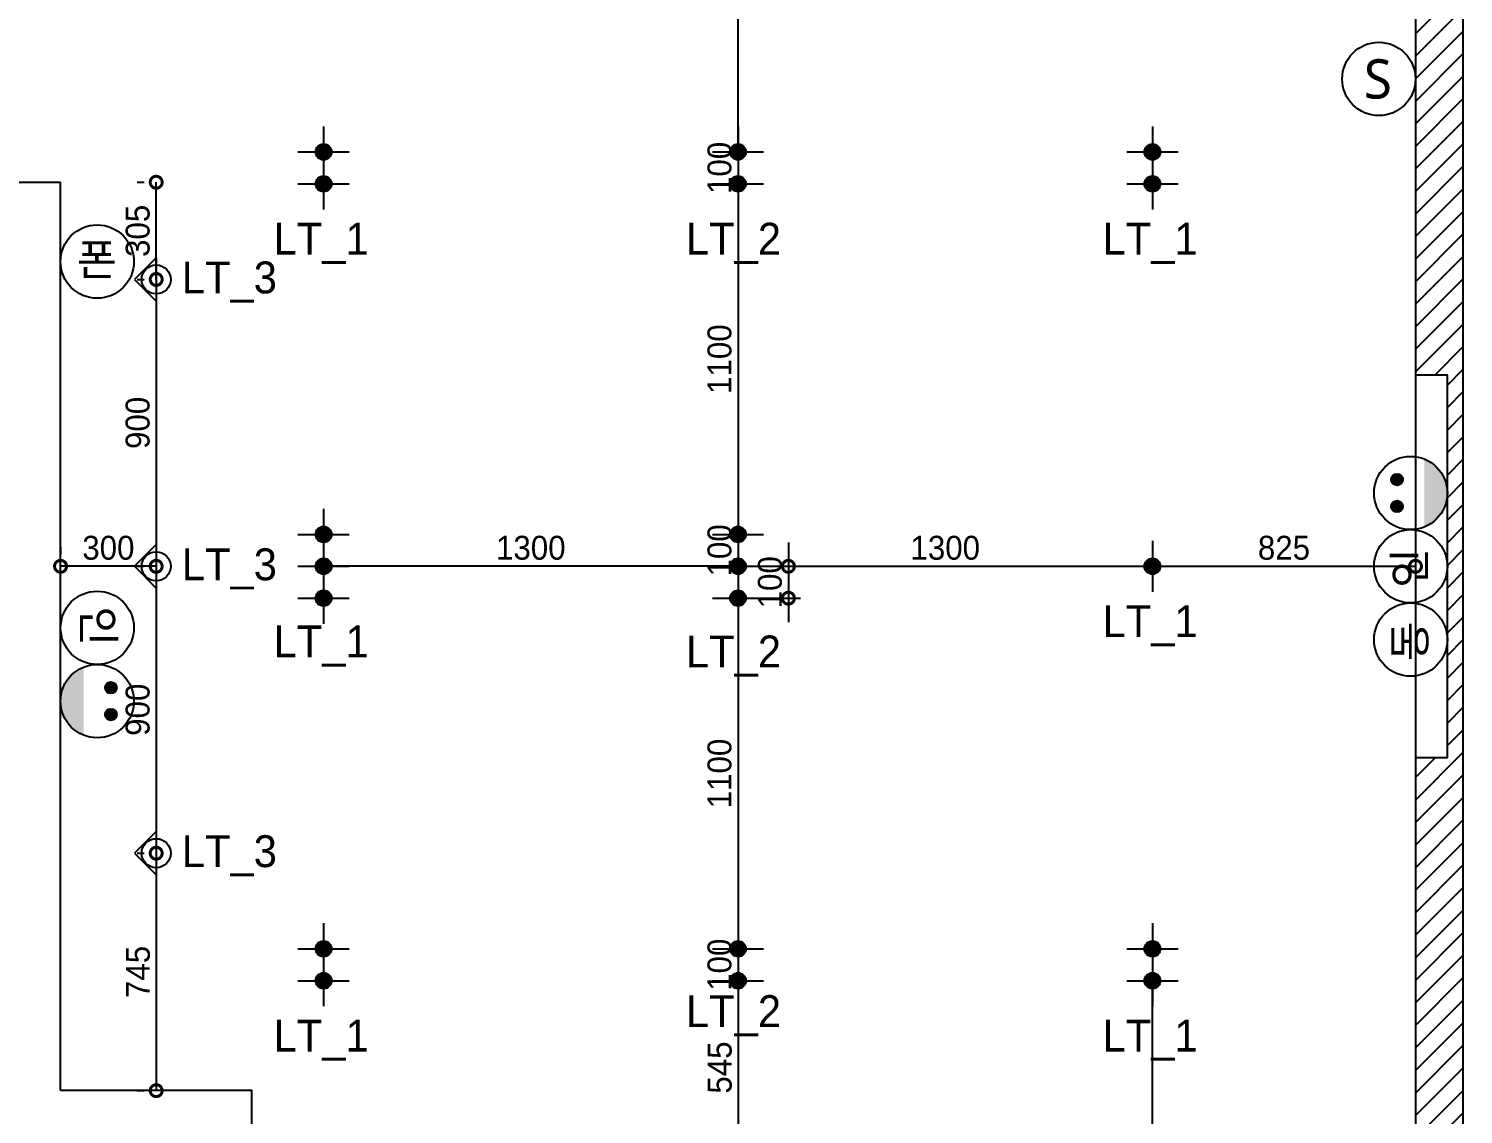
# Model space of a CAD drawing. Header units: millimetres. Extents: x 144680 to 236290, y -190947 to -149396.
# Drawn here: x 221032 to 225532, y -173474 to -170068 of the extents above; entities that cross this region are included whole.
import ezdxf

# ---------------------------------------------------------------- set-up
doc = ezdxf.new("R2010")
doc.units = ezdxf.units.MM
doc.header["$LTSCALE"] = 100
for name, color, linetype in [('03-WAL NEW', 3, 'Continuous'), ('07-DIM WAL', 5, 'Continuous'), ('3.기호.계단선', 30, 'Continuous'), ('RC-LIGHT', 7, 'Continuous'), ('SYM', 94, 'Continuous'), ('설비', 140, 'Continuous')]:
    doc.layers.add(name, color=color, linetype=linetype)
doc.styles.add('스타일1', font='HY울릉도M.TTF')
doc.styles.add('코레일둥고', font='Korail_Round_Gothic_Medium.ttf')
doc.dimstyles.new('30', dxfattribs={"dimscale": 30, "dimtxt": 2.5, "dimasz": 2.5, "dimexe": 1.25, "dimexo": 2, "dimtad": 1, "dimdec": 0, "dimtxsty": '스타일1', "dimblk": 'DOTSMALL', "dimcen": 2.5, "dimclrd": 1, "dimclre": 1, "dimclrt": 2, "dimadec": 0, "dimazin": 0, "dimtfac": 1, "dimtix": 1, "dimtmove": 0, "dimatfit": 3, "dimldrblk": 'DOTSMALL', "dimfxl": 1.25, "dimarcsym": 0})

# ---------------------------------------------------------------- blocks, each defined once
blk = doc.blocks.new('vudauseeh')
at = {"layer": 'SYM', "color": 2}
for p, q in [((142260, -173600), (142260, -169910)), ((137500, -170550), (137860, -170550)), ((137860, -173400), (137860, -170550))]:
    blk.add_line(p, q, dxfattribs=at)
blk.add_lwpolyline([(137860, -173600), (138460, -173600), (138460, -173400), (137860, -173400)], dxfattribs=at)
blk = doc.blocks.new('cjswjdeh2')
at = {"layer": '03-WAL NEW', "transparency": 33554687}
h = blk.add_hatch(dxfattribs=at)
h.set_pattern_fill('_USER', color=256, scale=50, angle=45, pattern_type=0)
h.set_pattern_definition([(45, (-5147.87, -279345.45), (-35.355339, 35.355339), [])])
h.paths.add_polyline_path([(227812.9, -167593.5), (227762.9, -167593.5, 0.414214), (227662.9, -167693.5), (227662.9, -168838.5), (227762.9, -168838.5), (227762.9, -170038.5), (227662.9, -170038.5), (227662.9, -171183.5, 0.414214), (227762.9, -171283.5), (227812.9, -171283.5)])
blk.add_lwpolyline([(227812.9, -167593.5), (227762.9, -167593.5, 0.414214), (227662.9, -167693.5), (227662.9, -171283.5), (227812.9, -171283.5), (227812.9, -167593.5)], format="xyb", dxfattribs=at)
blk.add_lwpolyline([(227662.9, -170038.5), (227762.9, -170038.5), (227762.9, -168838.5), (227662.9, -168838.5)], close=True, dxfattribs=at)
blk.add_blockref('vudauseeh', (85552.9, 2316.5))
blk = doc.blocks.new('1')
at = {"linetype": 'Continuous'}
h = blk.add_hatch(color=4, dxfattribs=at)
h.dxf.hatch_style = 1
edge = h.paths.add_edge_path()
edge.add_arc((11539653.5, -14273503.8), 37.5, 0, 360)
at = {"color": 1, "linetype": 'Continuous'}
for p, q in [((11539653.5, -14273637.1), (11539653.5, -14273370.5)), ((11539520.2, -14273503.8), (11539786.8, -14273503.8))]:
    blk.add_line(p, q, dxfattribs=at)
at = {"color": 4, "linetype": 'Continuous'}
for radius in [41.5, 37.5]:
    blk.add_circle((11539653.5, -14273503.8), radius, dxfattribs=at)
blk = doc.blocks.new('_DOTSMALL')
at = {"color": 0, "linetype": 'ByBlock', "const_width": 0.5}
blk.add_lwpolyline([(-0.0625, 0, 1), (0.0625, 0, 1)], format="xyb", close=True, dxfattribs=at)
blk = doc.blocks.new('*D158')
at = {"layer": '07-DIM WAL', "color": 1, "lineweight": -2, "transparency": 16777216}
for p, q in [((223257.2, -170380), (223257.2, -170630)), ((223197.2, -170455), (223219.7, -170455)), ((223197.2, -170555), (223219.7, -170555))]:
    blk.add_line(p, q, dxfattribs=at)
at = {"layer": 'Defpoints', "color": 0, "transparency": 16777216}
for p in [(223257.2, -170455), (223257.2, -170555), (223257.2, -170555)]:
    blk.add_point(p, dxfattribs=at)
at = {"layer": '07-DIM WAL', "color": 1, "lineweight": -2, "transparency": 16777216, "xscale": 75, "yscale": 75, "zscale": 75}
for p, rotation in [((223257.2, -170455), 270), ((223257.2, -170555), 90)]:
    blk.add_blockref('_DOTSMALL', p, dxfattribs=dict(at, rotation=rotation))
at = {"layer": '07-DIM WAL', "color": 2, "transparency": 16777216, "insert": (223199.5, -170505), "char_height": 75, "attachment_point": 5, "rotation": 90, "style": '스타일1'}
blk.add_mtext('100', dxfattribs=at)
blk = doc.blocks.new('*D159')
at = {"layer": '07-DIM WAL', "color": 1, "lineweight": -2, "transparency": 16777216}
for p, q in [((223197.2, -170555), (223219.7, -170555)), ((223257.2, -170555), (223257.2, -171655)), ((223197.2, -171655), (223219.7, -171655))]:
    blk.add_line(p, q, dxfattribs=at)
at = {"layer": 'Defpoints', "color": 0, "transparency": 16777216}
for p in [(223257.2, -170555), (223257.2, -171655), (223257.2, -171655)]:
    blk.add_point(p, dxfattribs=at)
at = {"layer": '07-DIM WAL', "color": 1, "lineweight": -2, "transparency": 16777216, "xscale": 75, "yscale": 75, "zscale": 75}
for p, rotation in [((223257.2, -170555), 90), ((223257.2, -171655), 270)]:
    blk.add_blockref('_DOTSMALL', p, dxfattribs=dict(at, rotation=rotation))
at = {"layer": '07-DIM WAL', "color": 2, "transparency": 16777216, "insert": (223199.5, -171105), "char_height": 75, "attachment_point": 5, "rotation": 90, "style": '스타일1'}
blk.add_mtext('1100', dxfattribs=at)
blk = doc.blocks.new('*D160')
at = {"layer": '07-DIM WAL', "color": 1, "lineweight": -2, "transparency": 16777216}
for p, q in [((223257.2, -171580), (223257.2, -171830)), ((223197.2, -171655), (223219.7, -171655)), ((223197.2, -171755), (223219.7, -171755))]:
    blk.add_line(p, q, dxfattribs=at)
at = {"layer": 'Defpoints', "color": 0, "transparency": 16777216}
for p in [(223257.2, -171655), (223257.2, -171755), (223257.2, -171755)]:
    blk.add_point(p, dxfattribs=at)
at = {"layer": '07-DIM WAL', "color": 1, "lineweight": -2, "transparency": 16777216, "xscale": 75, "yscale": 75, "zscale": 75}
for p, rotation in [((223257.2, -171655), 270), ((223257.2, -171755), 90)]:
    blk.add_blockref('_DOTSMALL', p, dxfattribs=dict(at, rotation=rotation))
at = {"layer": '07-DIM WAL', "color": 2, "transparency": 16777216, "insert": (223199.5, -171705), "char_height": 75, "attachment_point": 5, "rotation": 90, "style": '스타일1'}
blk.add_mtext('100', dxfattribs=at)
blk = doc.blocks.new('*D161')
at = {"layer": '07-DIM WAL', "color": 1, "lineweight": -2, "transparency": 16777216}
for p, q in [((223415.3, -171680), (223415.3, -171930)), ((223317.2, -171755), (223452.8, -171755)), ((223317.2, -171855), (223452.8, -171855))]:
    blk.add_line(p, q, dxfattribs=at)
at = {"layer": 'Defpoints', "color": 0, "transparency": 16777216}
for p in [(223257.2, -171755), (223257.2, -171855), (223415.3, -171855)]:
    blk.add_point(p, dxfattribs=at)
at = {"layer": '07-DIM WAL', "color": 1, "lineweight": -2, "transparency": 16777216, "xscale": 75, "yscale": 75, "zscale": 75}
for p, rotation in [((223415.3, -171755), 270), ((223415.3, -171855), 90)]:
    blk.add_blockref('_DOTSMALL', p, dxfattribs=dict(at, rotation=rotation))
at = {"layer": '07-DIM WAL', "color": 2, "transparency": 16777216, "insert": (223357.6, -171805), "char_height": 75, "attachment_point": 5, "rotation": 90, "style": '스타일1'}
blk.add_mtext('100', dxfattribs=at)
blk = doc.blocks.new('*D162')
at = {"layer": '07-DIM WAL', "color": 1, "lineweight": -2, "transparency": 16777216}
for p, q in [((223197.2, -171855), (223219.7, -171855)), ((223257.2, -171855), (223257.2, -172955)), ((223197.2, -172955), (223219.7, -172955))]:
    blk.add_line(p, q, dxfattribs=at)
at = {"layer": 'Defpoints', "color": 0, "transparency": 16777216}
for p in [(223257.2, -171855), (223257.2, -172955), (223257.2, -172955)]:
    blk.add_point(p, dxfattribs=at)
at = {"layer": '07-DIM WAL', "color": 1, "lineweight": -2, "transparency": 16777216, "xscale": 75, "yscale": 75, "zscale": 75}
for p, rotation in [((223257.2, -171855), 90), ((223257.2, -172955), 270)]:
    blk.add_blockref('_DOTSMALL', p, dxfattribs=dict(at, rotation=rotation))
at = {"layer": '07-DIM WAL', "color": 2, "transparency": 16777216, "insert": (223199.5, -172405), "char_height": 75, "attachment_point": 5, "rotation": 90, "style": '스타일1'}
blk.add_mtext('1100', dxfattribs=at)
blk = doc.blocks.new('*D163')
at = {"layer": '07-DIM WAL', "color": 1, "lineweight": -2, "transparency": 16777216}
for p, q in [((223257.2, -172880), (223257.2, -173130)), ((223197.2, -172955), (223219.7, -172955)), ((223197.2, -173055), (223219.7, -173055))]:
    blk.add_line(p, q, dxfattribs=at)
at = {"layer": 'Defpoints', "color": 0, "transparency": 16777216}
for p in [(223257.2, -172955), (223257.2, -173055), (223257.2, -173055)]:
    blk.add_point(p, dxfattribs=at)
at = {"layer": '07-DIM WAL', "color": 1, "lineweight": -2, "transparency": 16777216, "xscale": 75, "yscale": 75, "zscale": 75}
for p, rotation in [((223257.2, -172955), 270), ((223257.2, -173055), 90)]:
    blk.add_blockref('_DOTSMALL', p, dxfattribs=dict(at, rotation=rotation))
at = {"layer": '07-DIM WAL', "color": 2, "transparency": 16777216, "insert": (223199.5, -173005), "char_height": 75, "attachment_point": 5, "rotation": 90, "style": '스타일1'}
blk.add_mtext('100', dxfattribs=at)
blk = doc.blocks.new('*D164')
at = {"layer": '07-DIM WAL', "color": 1, "lineweight": -2, "transparency": 16777216}
for p, q in [((223197.2, -169070), (223219.7, -169070)), ((223257.2, -170455), (223257.2, -169070)), ((223197.2, -170455), (223219.7, -170455))]:
    blk.add_line(p, q, dxfattribs=at)
at = {"layer": 'Defpoints', "color": 0, "transparency": 16777216}
for p in [(223257.2, -169070), (223257.2, -169070), (223257.2, -170455)]:
    blk.add_point(p, dxfattribs=at)
at = {"layer": '07-DIM WAL', "color": 1, "lineweight": -2, "transparency": 16777216, "xscale": 75, "yscale": 75, "zscale": 75}
for p, rotation in [((223257.2, -169070), 90), ((223257.2, -170455), 270)]:
    blk.add_blockref('_DOTSMALL', p, dxfattribs=dict(at, rotation=rotation))
at = {"layer": '07-DIM WAL', "color": 2, "transparency": 16777216, "insert": (223199.4, -169762.5), "char_height": 75, "attachment_point": 5, "rotation": 90, "style": '스타일1'}
blk.add_mtext('1385', dxfattribs=at)
blk = doc.blocks.new('*D165')
at = {"layer": '07-DIM WAL', "color": 1, "lineweight": -2, "transparency": 16777216}
for p, q in [((223257.2, -171695), (223257.2, -171717.5)), ((224557.2, -171695), (224557.2, -171717.5)), ((223257.2, -171755), (224557.2, -171755))]:
    blk.add_line(p, q, dxfattribs=at)
at = {"layer": 'Defpoints', "color": 0, "transparency": 16777216}
for p in [(223257.2, -171755), (224557.2, -171755), (224557.2, -171755)]:
    blk.add_point(p, dxfattribs=at)
at = {"layer": '07-DIM WAL', "color": 1, "lineweight": -2, "transparency": 16777216, "xscale": 75, "yscale": 75, "zscale": 75, "rotation": 180}
blk.add_blockref('_DOTSMALL', (223257.2, -171755), dxfattribs=at)
at = {"layer": '07-DIM WAL', "color": 1, "lineweight": -2, "transparency": 16777216, "xscale": 75, "yscale": 75, "zscale": 75}
blk.add_blockref('_DOTSMALL', (224557.2, -171755), dxfattribs=at)
at = {"layer": '07-DIM WAL', "color": 2, "transparency": 16777216, "insert": (223907.2, -171697.3), "char_height": 75, "attachment_point": 5, "style": '스타일1'}
blk.add_mtext('1300', dxfattribs=at)
blk = doc.blocks.new('*D166')
at = {"layer": '07-DIM WAL', "color": 1, "lineweight": -2, "transparency": 16777216}
for p, q in [((224557.2, -171695), (224557.2, -171717.5)), ((225382.2, -171695), (225382.2, -171717.5)), ((224557.2, -171755), (225382.2, -171755))]:
    blk.add_line(p, q, dxfattribs=at)
at = {"layer": 'Defpoints', "color": 0, "transparency": 16777216}
for p in [(224557.2, -171755), (225382.2, -171755), (225382.2, -171755)]:
    blk.add_point(p, dxfattribs=at)
at = {"layer": '07-DIM WAL', "color": 1, "lineweight": -2, "transparency": 16777216, "xscale": 75, "yscale": 75, "zscale": 75, "rotation": 180}
blk.add_blockref('_DOTSMALL', (224557.2, -171755), dxfattribs=at)
at = {"layer": '07-DIM WAL', "color": 1, "lineweight": -2, "transparency": 16777216, "xscale": 75, "yscale": 75, "zscale": 75}
blk.add_blockref('_DOTSMALL', (225382.2, -171755), dxfattribs=at)
at = {"layer": '07-DIM WAL', "color": 2, "transparency": 16777216, "insert": (224969.7, -171697.3), "char_height": 75, "attachment_point": 5, "style": '스타일1'}
blk.add_mtext('825', dxfattribs=at)
blk = doc.blocks.new('*D167')
at = {"layer": '07-DIM WAL', "color": 1, "lineweight": -2, "transparency": 16777216}
for p, q in [((221957.2, -171695), (221957.2, -171717.5)), ((223257.2, -171695), (223257.2, -171717.5)), ((223257.2, -171755), (221957.2, -171755))]:
    blk.add_line(p, q, dxfattribs=at)
at = {"layer": 'Defpoints', "color": 0, "transparency": 16777216}
for p in [(221957.2, -171755), (221957.2, -171755), (223257.2, -171755)]:
    blk.add_point(p, dxfattribs=at)
at = {"layer": '07-DIM WAL', "color": 1, "lineweight": -2, "transparency": 16777216, "xscale": 75, "yscale": 75, "zscale": 75, "rotation": 180}
blk.add_blockref('_DOTSMALL', (221957.2, -171755), dxfattribs=at)
at = {"layer": '07-DIM WAL', "color": 1, "lineweight": -2, "transparency": 16777216, "xscale": 75, "yscale": 75, "zscale": 75}
blk.add_blockref('_DOTSMALL', (223257.2, -171755), dxfattribs=at)
at = {"layer": '07-DIM WAL', "color": 2, "transparency": 16777216, "insert": (222607.2, -171697.3), "char_height": 75, "attachment_point": 5, "style": '스타일1'}
blk.add_mtext('1300', dxfattribs=at)
blk = doc.blocks.new('*D168')
at = {"layer": '07-DIM WAL', "color": 1, "lineweight": -2, "transparency": 16777216}
for p, q in [((223197.2, -173055), (223219.7, -173055)), ((223257.2, -173055), (223257.2, -173600)), ((223197.2, -173600), (223219.7, -173600))]:
    blk.add_line(p, q, dxfattribs=at)
at = {"layer": 'Defpoints', "color": 0, "transparency": 16777216}
for p in [(223257.2, -173055), (223257.2, -173600), (223257.2, -173600)]:
    blk.add_point(p, dxfattribs=at)
at = {"layer": '07-DIM WAL', "color": 1, "lineweight": -2, "transparency": 16777216, "xscale": 75, "yscale": 75, "zscale": 75}
for p, rotation in [((223257.2, -173055), 90), ((223257.2, -173600), 270)]:
    blk.add_blockref('_DOTSMALL', p, dxfattribs=dict(at, rotation=rotation))
at = {"layer": '07-DIM WAL', "color": 2, "transparency": 16777216, "insert": (223200.2, -173327.5), "char_height": 75, "attachment_point": 5, "rotation": 90, "style": '스타일1'}
blk.add_mtext('545', dxfattribs=at)
blk = doc.blocks.new('*D169')
at = {"layer": '07-DIM WAL', "color": 1, "lineweight": -2, "transparency": 16777216}
for p, q in [((224497.2, -173055), (224519.7, -173055)), ((224557.2, -174205), (224557.2, -173055)), ((224497.2, -174205), (224519.7, -174205))]:
    blk.add_line(p, q, dxfattribs=at)
at = {"layer": 'Defpoints', "color": 0, "transparency": 16777216}
for p in [(224557.2, -173055), (224557.2, -173055), (224557.2, -174205)]:
    blk.add_point(p, dxfattribs=at)
at = {"layer": '07-DIM WAL', "color": 1, "lineweight": -2, "transparency": 16777216, "xscale": 75, "yscale": 75, "zscale": 75}
for p, rotation in [((224557.2, -173055), 90), ((224557.2, -174205), 270)]:
    blk.add_blockref('_DOTSMALL', p, dxfattribs=dict(at, rotation=rotation))
at = {"layer": '07-DIM WAL', "color": 2, "transparency": 16777216, "insert": (224499.5, -173630), "char_height": 75, "attachment_point": 5, "rotation": 90, "style": '스타일1'}
blk.add_mtext('1150', dxfattribs=at)
blk = doc.blocks.new('*D200')
at = {"layer": '07-DIM WAL', "color": 1, "lineweight": -2, "transparency": 16777216}
for p, q in [((221372.2, -170855), (221394.7, -170855)), ((221432.2, -170855), (221432.2, -171755)), ((221372.2, -171755), (221394.7, -171755))]:
    blk.add_line(p, q, dxfattribs=at)
at = {"layer": 'Defpoints', "color": 0, "transparency": 16777216}
for p in [(221432.2, -170855), (221432.2, -171755), (221432.2, -171755)]:
    blk.add_point(p, dxfattribs=at)
at = {"layer": '07-DIM WAL', "color": 1, "lineweight": -2, "transparency": 16777216, "xscale": 75, "yscale": 75, "zscale": 75}
for p, rotation in [((221432.2, -170855), 90), ((221432.2, -171755), 270)]:
    blk.add_blockref('_DOTSMALL', p, dxfattribs=dict(at, rotation=rotation))
at = {"layer": '07-DIM WAL', "color": 2, "transparency": 16777216, "insert": (221374.4, -171305), "char_height": 75, "attachment_point": 5, "rotation": 90, "style": '스타일1'}
blk.add_mtext('900', dxfattribs=at)
blk = doc.blocks.new('*D201')
at = {"layer": '07-DIM WAL', "color": 1, "lineweight": -2, "transparency": 16777216}
for p, q in [((221132.2, -171695), (221132.2, -171717.5)), ((221432.2, -171695), (221432.2, -171717.5)), ((221432.2, -171755), (221132.2, -171755))]:
    blk.add_line(p, q, dxfattribs=at)
at = {"layer": 'Defpoints', "color": 0, "transparency": 16777216}
for p in [(221132.2, -171755), (221132.2, -171755), (221432.2, -171755)]:
    blk.add_point(p, dxfattribs=at)
at = {"layer": '07-DIM WAL', "color": 1, "lineweight": -2, "transparency": 16777216, "xscale": 75, "yscale": 75, "zscale": 75, "rotation": 180}
blk.add_blockref('_DOTSMALL', (221132.2, -171755), dxfattribs=at)
at = {"layer": '07-DIM WAL', "color": 1, "lineweight": -2, "transparency": 16777216, "xscale": 75, "yscale": 75, "zscale": 75}
blk.add_blockref('_DOTSMALL', (221432.2, -171755), dxfattribs=at)
at = {"layer": '07-DIM WAL', "color": 2, "transparency": 16777216, "insert": (221282.2, -171697.3), "char_height": 75, "attachment_point": 5, "style": '스타일1'}
blk.add_mtext('300', dxfattribs=at)
blk = doc.blocks.new('*D202')
at = {"layer": '07-DIM WAL', "color": 1, "lineweight": -2, "transparency": 16777216}
for p, q in [((221372.2, -171755), (221394.7, -171755)), ((221432.2, -171755), (221432.2, -172655)), ((221372.2, -172655), (221394.7, -172655))]:
    blk.add_line(p, q, dxfattribs=at)
at = {"layer": 'Defpoints', "color": 0, "transparency": 16777216}
for p in [(221432.2, -171755), (221432.2, -172655), (221432.2, -172655)]:
    blk.add_point(p, dxfattribs=at)
at = {"layer": '07-DIM WAL', "color": 1, "lineweight": -2, "transparency": 16777216, "xscale": 75, "yscale": 75, "zscale": 75}
for p, rotation in [((221432.2, -171755), 90), ((221432.2, -172655), 270)]:
    blk.add_blockref('_DOTSMALL', p, dxfattribs=dict(at, rotation=rotation))
at = {"layer": '07-DIM WAL', "color": 2, "transparency": 16777216, "insert": (221374.4, -172205), "char_height": 75, "attachment_point": 5, "rotation": 90, "style": '스타일1'}
blk.add_mtext('900', dxfattribs=at)
blk = doc.blocks.new('*D203')
at = {"layer": '07-DIM WAL', "color": 1, "lineweight": -2, "transparency": 16777216}
for p, q in [((221372.2, -172655), (221394.7, -172655)), ((221432.2, -172655), (221432.2, -173400)), ((221372.2, -173400), (221394.7, -173400))]:
    blk.add_line(p, q, dxfattribs=at)
at = {"layer": 'Defpoints', "color": 0, "transparency": 16777216}
for p in [(221432.2, -172655), (221432.2, -173400), (221432.2, -173400)]:
    blk.add_point(p, dxfattribs=at)
at = {"layer": '07-DIM WAL', "color": 1, "lineweight": -2, "transparency": 16777216, "xscale": 75, "yscale": 75, "zscale": 75}
for p, rotation in [((221432.2, -172655), 90), ((221432.2, -173400), 270)]:
    blk.add_blockref('_DOTSMALL', p, dxfattribs=dict(at, rotation=rotation))
at = {"layer": '07-DIM WAL', "color": 2, "transparency": 16777216, "insert": (221375.2, -173027.5), "char_height": 75, "attachment_point": 5, "rotation": 90, "style": '스타일1'}
blk.add_mtext('745', dxfattribs=at)
blk = doc.blocks.new('*D204')
at = {"layer": '07-DIM WAL', "color": 1, "lineweight": -2, "transparency": 16777216}
for p, q in [((221372.2, -170550), (221394.7, -170550)), ((221432.2, -170855), (221432.2, -170550)), ((221372.2, -170855), (221394.7, -170855))]:
    blk.add_line(p, q, dxfattribs=at)
at = {"layer": 'Defpoints', "color": 0, "transparency": 16777216}
for p in [(221432.2, -170550), (221432.2, -170550), (221432.2, -170855)]:
    blk.add_point(p, dxfattribs=at)
at = {"layer": '07-DIM WAL', "color": 1, "lineweight": -2, "transparency": 16777216, "xscale": 75, "yscale": 75, "zscale": 75}
for p, rotation in [((221432.2, -170550), 90), ((221432.2, -170855), 270)]:
    blk.add_blockref('_DOTSMALL', p, dxfattribs=dict(at, rotation=rotation))
at = {"layer": '07-DIM WAL', "color": 2, "transparency": 16777216, "insert": (221374.5, -170702.5), "char_height": 75, "attachment_point": 5, "rotation": 90, "style": '스타일1'}
blk.add_mtext('305', dxfattribs=at)
blk = doc.blocks.new('egoo')
at = {"layer": '설비'}
h = blk.add_hatch(color=140, dxfattribs=at)
edge = h.paths.add_edge_path()
edge.add_arc((1015645.3, 443433.7), 22.3, 0, 360)
h = blk.add_hatch(color=140, dxfattribs=at)
edge = h.paths.add_edge_path()
edge.add_arc((1015747.7, 443433.7), 22.3, 0, 360)
h = blk.add_hatch(color=140, dxfattribs=at)
edge = h.paths.add_edge_path()
edge.add_line((1015826.3, 443329.1), (1015566.6, 443329.1))
edge.add_ellipse((1015696.5, 443381.5), major_axis=(99, 99), ratio=1, start_angle=156.9578, end_angle=293.0422)
at = {"layer": '설비', "color": 140}
for centre, radius in [((1015696.5, 443381.5), 140), ((1015645.3, 443433.7), 22.3), ((1015747.7, 443433.7), 22.3)]:
    blk.add_circle(centre, radius, dxfattribs=at)
blk = doc.blocks.new('DLSXJSPT')
at = {"layer": '설비', "color": 140}
blk.add_circle((242956, 103418.4), 115, dxfattribs=at)
at = {"layer": '설비', "color": 140, "style": '코레일둥고'}
blk.add_text('인', height=100, dxfattribs=at).set_placement((242888.1, 103372))
blk = doc.blocks.new('DLSXJVHS')
at = {"layer": '설비', "color": 140}
blk.add_circle((236550.8, 103607.8), 115, dxfattribs=at)
at = {"layer": '설비', "color": 140, "style": '코레일둥고'}
blk.add_text('폰', height=100, dxfattribs=at).set_placement((236486.9, 103564.3))
blk = doc.blocks.new('SW')
at = {"layer": '설비', "color": 140}
blk.add_circle((11533254.1, -14277699.4), 184, dxfattribs=at)
at = {"layer": '설비', "color": 140, "insert": (11533320, -14277600.8), "char_height": 197.143, "width": 314.327, "attachment_point": 3, "style": '코레일둥고'}
blk.add_mtext('{\\fMalgun Gothic|b0|i0|c129|p50;S}', dxfattribs=at)

msp = doc.modelspace()

# ---------------------------------------------------------------- linework, layer by layer
at = {"color": 4}
for p, q in [((221432.2, -170786.8), (221364, -170855)), ((221432.2, -170786.8), (221432.2, -170923.2)), ((221364, -170855), (221432.2, -170923.2)), ((221432.2, -171686.8), (221364, -171755)), ((221432.2, -171686.8), (221432.2, -171823.2)), ((221364, -171755), (221432.2, -171823.2)), ((221432.2, -172586.8), (221364, -172655)), ((221432.2, -172586.8), (221432.2, -172723.2)), ((221364, -172655), (221432.2, -172723.2))]:
    msp.add_line(p, q, dxfattribs=at)
for centre in [(221432.2, -170855), (221432.2, -171755), (221432.2, -172655)]:
    msp.add_circle(centre, 45.5, dxfattribs=at)
at = {"layer": '설비', "color": 140}
msp.add_circle((225367.2, -171985), 115, dxfattribs=at)

# ---------------------------------------------------------------- block references
msp.add_blockref('cjswjdeh2', (-2280.7, -2316.5))
at = {"layer": 'RC-LIGHT', "xscale": 0.6024096385271789, "yscale": 0.6024096385271789, "zscale": 0.6024096385271789, "rotation": 270}
for p in [(8820453.5, 6781143.5), (8821753.5, 6781143.5), (8823053.5, 6781143.5), (8820453.5, 6781043.5), (8821753.5, 6781043.5), (8823053.5, 6781043.5), (8820453.5, 6779943.5), (8821753.5, 6779943.5), (8820453.5, 6779843.5), (8821753.5, 6779843.5), (8823053.5, 6779843.5), (8820453.5, 6779743.5), (8821753.5, 6779743.5), (8820453.5, 6778643.5), (8821753.5, 6778643.5), (8823053.5, 6778643.5), (8820453.5, 6778543.5), (8821753.5, 6778543.5), (8823053.5, 6778543.5)]:
    msp.add_blockref('1', p, dxfattribs=at)
at = {"layer": '설비', "color": 140, "xscale": 0.625, "yscale": 0.625, "zscale": 0.625}
msp.add_blockref('SW', (-6983016.6, 8753336.2), dxfattribs=at)
at = {"layer": '설비'}
msp.add_blockref('DLSXJVHS', (-15303.6, -274406.7), dxfattribs=at)
at = {"layer": '설비', "color": 140, "xscale": 0.8214285869294655, "yscale": 0.8214285869294655, "zscale": 0.8214285869294655}
for p, rotation in [((589573.4, -1005847.1), 90), ((-142959, 662144.2), 270)]:
    msp.add_blockref('egoo', p, dxfattribs=dict(at, rotation=rotation))
at = {"layer": '설비'}
for p, rotation in [((328785.6, -414711), 90), ((117828.9, 71008), 270)]:
    msp.add_blockref('DLSXJSPT', p, dxfattribs=dict(at, rotation=rotation))

# ---------------------------------------------------------------- texts
at = {"layer": '3.기호.계단선', "style": '코레일둥고'}
for s, p in [('LT_1', (221800.6, -170777.2)), ('LT_2', (223094, -170777.2)), ('LT_1', (224400.6, -170777.2)), ('LT_3', (221512.6, -170898.7)), ('LT_3', (221512.6, -171798.7)), ('LT_1', (224400.6, -171977.2)), ('LT_1', (221800.6, -172040.5)), ('LT_2', (223094, -172072.1)), ('LT_3', (221512.6, -172698.7)), ('LT_2', (223094, -173200.5)), ('LT_1', (221800.6, -173277.2)), ('LT_1', (224400.6, -173277.2))]:
    msp.add_text(s, height=100, dxfattribs=at).set_placement(p)
at = {"layer": '설비', "color": 140, "style": '코레일둥고'}
msp.add_text('동', height=100, rotation=90, dxfattribs=at).set_placement((225413.6, -172052.9))

# ---------------------------------------------------------------- dimensions: what is measured, and where the dimension line sits
at = {"layer": '07-DIM WAL'}
for base, p1, p2, picture, middle in [((223225.3, -169070), (223225.3, -170455), (223257.2, -169070), '*D164', (223199.4, -169762.5)), ((223257.2, -170555), (223257.2, -170455), (223257.2, -170555), '*D158', (223199.5, -170505)), ((221432.2, -170550), (221432.2, -170855), (221432.2, -170550), '*D204', (221374.5, -170702.5)), ((223257.2, -171655), (223257.2, -170555), (223257.2, -171655), '*D159', (223199.5, -171105)), ((221432.2, -171755), (221432.2, -170855), (221432.2, -171755), '*D200', (221374.4, -171305)), ((223257.2, -171755), (223257.2, -171655), (223257.2, -171755), '*D160', (223199.5, -171705)), ((223415.3, -171855), (223257.2, -171755), (223257.2, -171855), '*D161', (223357.6, -171805)), ((221432.2, -172655), (221432.2, -171755), (221432.2, -172655), '*D202', (221374.4, -172205)), ((223257.2, -172955), (223257.2, -171855), (223257.2, -172955), '*D162', (223199.5, -172405)), ((221432.2, -173400), (221432.2, -172655), (221432.2, -173400), '*D203', (221375.2, -173027.5)), ((223257.2, -173055), (223257.2, -172955), (223257.2, -173055), '*D163', (223199.5, -173005)), ((223257.2, -173600), (223257.2, -173055), (223257.2, -173600), '*D168', (223200.2, -173327.5)), ((224557.2, -173055), (224557.2, -174205), (224557.2, -173055), '*D169', (224499.5, -173630))]:
    dim = msp.add_linear_dim(base=base, p1=p1, p2=p2, angle=90, dimstyle='30', dxfattribs=at)
    dim.commit()
    dim.dimension.update_dxf_attribs({"geometry": picture, "text_midpoint": middle})
for base, p1, p2, picture, middle in [((221132.2, -171755), (221432.2, -171755), (221132.2, -171755), '*D201', (221282.2, -171697.3)), ((221957.2, -171755), (223257.2, -171755), (221957.2, -171755), '*D167', (222607.2, -171697.3)), ((224557.2, -171755), (223257.2, -171755), (224557.2, -171755), '*D165', (223907.2, -171697.3)), ((225382.2, -171755), (224557.2, -171755), (225382.2, -171755), '*D166', (224969.7, -171697.3))]:
    dim = msp.add_linear_dim(base=base, p1=p1, p2=p2, dimstyle='30', dxfattribs=at)
    dim.commit()
    dim.dimension.update_dxf_attribs({"geometry": picture, "text_midpoint": middle})

doc.saveas('drawing.dxf')
